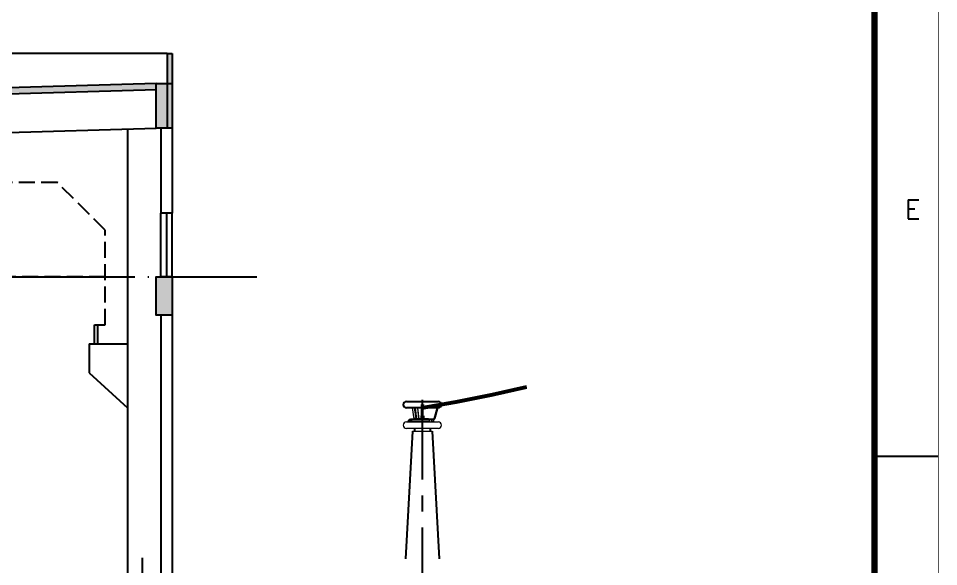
# Model space of a CAD drawing. Header units: millimetres. Extents: x 283073 to 367223, y 132052 to 191502.
# Drawn here: x 352795 to 367203, y 152621 to 161204 of the extents above; entities that cross this region are included whole.
import ezdxf
from ezdxf.enums import TextEntityAlignment as Align

# ---------------------------------------------------------------- set-up
doc = ezdxf.new("R2010")
doc.units = ezdxf.units.MM
doc.header["$LTSCALE"] = 1000
for name, pattern in [('CENTER', [2, 1.25, -0.25, 0.25, -0.25]), ('DASH', [0.35, 0.25, -0.1]), ('DOTE', [2.42, 2, -0.2, 0.02, -0.2]), ('F', [0.75, 0.5, -0.25]), ('G', [2, 1.25, -0.25, 0.25, -0.25])]:
    doc.linetypes.add(name, pattern=pattern)
for name, color, linetype in [('01', 7, 'Continuous'), ('04', 2, 'F'), ('05', 4, 'G'), ('1', 7, 'Continuous'), ('55', 7, 'Continuous'), ('DOTE', 1, 'CENTER'), ('S_FLOOR', 255, 'Continuous'), ('WALL', 255, 'Continuous'), ('WINDOW', 2, 'Continuous')]:
    doc.layers.add(name, color=color, linetype=linetype)
doc.styles.get("Standard").update_dxf_attribs({"font": 'txt', "bigfont": 'gbcbig.shx'})

# ---------------------------------------------------------------- blocks, each defined once
blk = doc.blocks.new('GEDI_WK_A1')
at = {"color": 3}
blk.add_line((831, 222.75), (841, 222.75), dxfattribs=at)
for points, const_width in [([(0, 0), (841, 0), (841, 594), (0, 594)], 0.1), ([(25, 10), (831, 10), (831, 584), (25, 584)], 1)]:
    blk.add_lwpolyline(points, close=True, dxfattribs=dict(at, const_width=const_width))
blk.add_text('E', height=3, dxfattribs=at).set_placement((837, 259.88), align=Align.CENTER)

msp = doc.modelspace()

# ---------------------------------------------------------------- hatches: boundary and pattern name
at = {"layer": '01'}
msp.add_hatch(color=256, dxfattribs=at).paths.add_polyline_path([(354953, 159487), (355203, 159487), (355203, 160187), (354953, 160187)])
at = {"layer": '55'}
for points in [[(355203, 160657), (355123, 160657), (355123, 160187), (355203, 160187)], [(354953, 160087), (354953, 160187), (343703, 159857), (343703, 159757)], [(355133, 157157), (354953, 157157), (354953, 156557), (355133, 156557)], [(355203, 157157), (355133, 157157), (355133, 156557), (355203, 156557)]]:
    msp.add_hatch(color=256, dxfattribs=at).paths.add_polyline_path(points)

# ---------------------------------------------------------------- linework, layer by layer
at = {"color": 145, "linetype": 'DASH'}
for p, q in [((353403, 158637), (345253, 158637)), ((354153, 157887), (353403, 158637)), ((354153, 156407), (354153, 157887)), ((354153, 157157), (344503, 157157)), ((353988, 156407), (354153, 156407))]:
    msp.add_line(p, q, dxfattribs=at)
at = {"color": 145}
for p, q in [((353988, 156107), (353988, 156407)), ((354038, 156107), (354038, 156407))]:
    msp.add_line(p, q, dxfattribs=at)
at = {"layer": '01'}
for p, q in [((355123, 160657), (343533, 160657)), ((355123, 160657), (355203, 160657)), ((354503, 159474), (354503, 145857)), ((358869, 155206, 0), (359369, 155206, 0)), ((359336, 155106, 0), (358869, 155106, 0)), ((359369, 155106, 0), (359336, 155106, 0)), ((358946, 154886, 0), (358946, 154926, 0)), ((359291, 154926, 0), (358946, 154926, 0)), ((359218, 154931, 0), (359020, 154931, 0)), ((359218, 154926, 0), (359031, 154926, 0)), ((359104, 154981, 0), (359099, 154981, 0)), ((359099, 154981, 0), (359099, 154937, 0)), ((359099, 154981, 0), (359099, 154931, 0)), ((359134, 154981, 0), (359139, 154981, 0)), ((359139, 154981, 0), (359139, 154937, 0)), ((359139, 154981, 0), (359139, 154931, 0)), ((358964, 154743, 0), (358856, 152744, 0)), ((358996, 154786, 0), (358996, 154743, 0)), ((359241, 154786, 0), (359241, 154743, 0)), ((359274, 154743, 0), (359381, 152744, 0))]:
    msp.add_line(p, q, dxfattribs=at)
at = {"layer": '01', "linetype": 'Continuous', "lineweight": 15}
for p, q in [((358960, 155106, 0), (358987, 154937, 0)), ((358990, 154938, 0), (358963, 155106, 0)), ((359022, 154938, 0), (358995, 155106, 0)), ((359008, 155106, 0), (359026, 154931, 0)), ((359045, 155106, 0), (359063, 154931, 0)), ((359065, 154931, 0), (359047, 155106, 0)), ((359104, 154981, 0), (359104, 155106, 0)), ((359134, 154981, 0), (359134, 155106, 0)), ((359306, 154938, 0), (359350, 155106, 0)), ((359311, 154938, 0), (359355, 155106, 0)), ((359360, 155106, 0), (359315, 154937, 0)), ((358894, 154886, 0), (358916, 154923, 0)), ((358899, 154886, 0), (358921, 154923, 0)), ((358925, 154921, 0), (358905, 154886, 0)), ((358921, 154923, 0), (358916, 154923, 0)), ((358934, 154931, 0), (358929, 154931, 0)), ((358934, 154931, 0), (358983, 154931, 0)), ((358952, 154926, 0), (358934, 154926, 0)), ((359234, 154891, 0), (358946, 154891, 0)), ((358949, 154891, 0), (358947, 154891, 0)), ((359234, 154891, 0), (358947, 154891, 0)), ((359031, 154926, 0), (358952, 154926, 0)), ((358983, 154931, 0), (358983, 154926, 0)), ((359022, 154938, 0), (358990, 154938, 0)), ((359020, 154931, 0), (358996, 154931, 0)), ((359250, 154931, 0), (359218, 154931, 0)), ((359223, 154921, 0), (359236, 154886, 0)), ((359258, 154923, 0), (359226, 154923, 0)), ((359239, 154886, 0), (359226, 154923, 0)), ((359256, 154927, 0), (359256, 154931, 0)), ((359261, 154931, 0), (359256, 154931, 0)), ((359292, 154926, 0), (359257, 154926, 0)), ((359271, 154886, 0), (359258, 154923, 0)), ((359261, 154926, 0), (359261, 154931, 0)), ((359261, 154931, 0), (359301, 154931, 0)), ((359292, 154891, 0), (359269, 154891, 0)), ((359292, 154891, 0), (359269, 154891, 0)), ((359301, 154926, 0), (359292, 154926, 0)), ((359311, 154938, 0), (359306, 154938, 0)), ((358870, 154886, 0), (359370, 154886, 0)), ((359370, 154786, 0), (358870, 154786, 0)), ((358964, 154743, 0), (359274, 154743, 0))]:
    msp.add_line(p, q, dxfattribs=at)
at = {"layer": '01'}
msp.add_lwpolyline([(354953, 160187), (355203, 160187), (355203, 159487), (354953, 159487), (354953, 160187)], dxfattribs=at)
at = {"layer": '01', "linetype": 'Continuous', "lineweight": 15, "elevation": 0, "flags": 128}
for points in [[(358987, 154937), (358987, 154935), (358988, 154932), (358989, 154930), (358990, 154929), (358991, 154928), (358993, 154927), (358994, 154926), (358996, 154926)], [(358996, 154931), (358995, 154931), (358994, 154931), (358993, 154932), (358992, 154933), (358991, 154934), (358991, 154935), (358990, 154937), (358990, 154938)], [(359226, 154923), (359225, 154925), (359225, 154926), (359224, 154928), (359223, 154929), (359222, 154930), (359221, 154930), (359219, 154931), (359218, 154931)], [(359218, 154926), (359219, 154926), (359220, 154925), (359220, 154925), (359221, 154924), (359222, 154924), (359222, 154923), (359223, 154922), (359223, 154921)], [(359258, 154923), (359257, 154925), (359257, 154926), (359256, 154928), (359255, 154929), (359254, 154930), (359252, 154930), (359251, 154931), (359250, 154931)]]:
    msp.add_lwpolyline(points, dxfattribs=at)
at = {"layer": '01'}
for centre, start, end in [((358869, 155156, 0), 90, 270), ((359369, 155156, 0), 270, 90)]:
    msp.add_arc(centre, 50, start, end, dxfattribs=at)
at = {"layer": '01', "linetype": 'Continuous', "lineweight": 15}
for centre, radius, start, end in [((358929, 154916, 0), 14.9, 90.0811, 150.2885), ((358934, 154916, 0), 14.9, 90.0811, 150.2885), ((358934, 154916, 0), 9.91, 90.0811, 150.2885), ((359296, 154941, 0), 9.94, 270.1419, 345.27), ((359301, 154941, 0), 9.94, 270.1419, 345.27), ((359301, 154941, 0), 14.9, 270.1419, 345.27), ((358870, 154836, 0), 50, 90, 270), ((359370, 154836, 0), 50, 270, 90)]:
    msp.add_arc(centre, radius, start, end, dxfattribs=at)
for points in [[(359292, 154926, 0), (359292, 154891, 0)], [(359292, 154891, 0), (359292, 154886, 0)]]:
    msp.add_open_spline(points, degree=1, dxfattribs=at)
at = {"layer": '04'}
for p, q in [((359134, 155161, 0), (359104, 155161, 0)), ((359104, 155161, 0), (359104, 155106, 0)), ((359134, 155161, 0), (359134, 155106, 0)), ((358946, 154926, 0), (358946, 154904, 0))]:
    msp.add_line(p, q, dxfattribs=at)
at = {"layer": '05'}
msp.add_line((359119, 155233, 0), (359119, 151616, 0), dxfattribs=at)
at = {"layer": '1', "color": 1, "linetype": 'Continuous', "const_width": 60}
msp.add_lwpolyline([(360755, 155434, -0.018152), (359119, 155106)], format="xyb", dxfattribs=at)
at = {"layer": '55'}
for p, q in [((354953, 160187), (343703, 159857)), ((354956, 160087), (343706, 159757)), ((343703, 159157), (354953, 159487)), ((353903, 156107), (354503, 156107)), ((353903, 156107), (353903, 155657)), ((353903, 155657), (354503, 155107))]:
    msp.add_line(p, q, dxfattribs=at)
at = {"layer": 'DOTE', "linetype": 'DOTE'}
msp.add_line((340519, 157157), (356529, 157157), dxfattribs=at)
at = {"layer": 'S_FLOOR', "color": 145}
msp.add_line((354733, 152757), (354733, 152057), dxfattribs=at)
at = {"layer": 'WALL'}
for p, q in [((355123, 160657), (355123, 159487)), ((355203, 160657), (355203, 159487)), ((355023, 159487), (355023, 158157)), ((355203, 159487), (355203, 158157)), ((355203, 158157), (355023, 158157)), ((355203, 157157), (355023, 157157)), ((355023, 156557), (355023, 147557)), ((355203, 156557), (355203, 147157))]:
    msp.add_line(p, q, dxfattribs=at)
msp.add_lwpolyline([(355203, 156557), (354953, 156557), (354953, 157157), (355203, 157157)], close=True, dxfattribs=at)
at = {"layer": 'WINDOW'}
for p, q in [((355023, 157157), (355023, 158157)), ((355113, 158157), (355113, 157157)), ((355203, 157157), (355203, 158157))]:
    msp.add_line(p, q, dxfattribs=at)

# ---------------------------------------------------------------- block references
at = {"xscale": 100, "yscale": 100, "zscale": 100}
msp.add_blockref('GEDI_WK_A1', (283098, 132077), dxfattribs=at)

doc.saveas('drawing.dxf')
